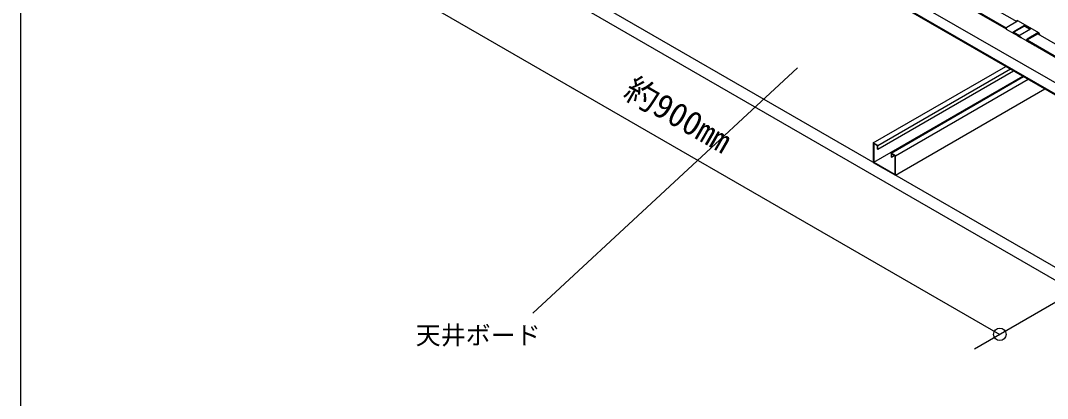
# Model space of a CAD drawing. Units: millimetres on the paper. Extents: x -141 to 141, y -97 to 98.
# Drawn here: x -141.2 to -59.1, y -30.8 to -0.6 of the extents above; entities that cross this region are included whole.
import ezdxf
from ezdxf.enums import TextEntityAlignment as Align

# ---------------------------------------------------------------- set-up
doc = ezdxf.new("R2010")
doc.units = ezdxf.units.MM
for name, color, linetype in [('0-0_文字･図枠･寸法', 7, 'Continuous'), ('0-2_天井下地', 7, 'Continuous'), ('0-3_天井ボード', 7, 'Continuous')]:
    doc.layers.add(name, color=color, linetype=linetype)
doc.styles.add('ＭＳ ゴシック', font='')
doc.styles.get('ＭＳ ゴシック').set_extended_font_data('MS Gothic')

msp = doc.modelspace()

# ---------------------------------------------------------------- linework, layer by layer
at = {"layer": '0-0_文字･図枠･寸法'}
for p, q in [((-115.211, 4.51), (-62.885, -25.697)), ((-79.083, -4.38), (-100.246, -24.004)), ((-46.622, -16.309), (-64.917, -26.871))]:
    msp.add_line(p, q, dxfattribs=at)
msp.add_lwpolyline([(140.774, 98.309), (-141.226, 98.309), (-141.226, -96.691)], dxfattribs=at)
msp.add_circle((-62.885, -25.697), 0.5, dxfattribs=at)
at = {"layer": '0-2_天井下地'}
for p, q in [((-81.282, 10.718), (-61.539, -0.679)), ((-82.017, 10.163), (-62.371, -1.178)), ((-81.989, 10.065), (-62.385, -1.252)), ((-82.537, 7.442), (-47.712, -12.662)), ((-81.989, 8.023), (-47.857, -11.68)), ((-82.537, 7.36), (-47.69, -12.757)), ((-61.483, -0.646), (-62.331, -1.136)), ((-61.526, -0.604), (-61.583, -0.636)), ((-61.426, -0.614), (-59.8, -1.552)), ((-62.371, -1.271), (-61.721, -1.646)), ((-61.765, -1.463), (-60.917, -0.973)), ((-60.917, -1.038), (-61.765, -1.528)), ((-61.765, -1.528), (-61.31, -1.791)), ((-61.765, -1.61), (-61.325, -1.864)), ((-60.917, -1.038), (-60.917, -0.973)), ((-60.917, -1.038), (-60.479, -1.291)), ((-59.856, -1.585), (-60.705, -2.075)), ((-59.856, -1.65), (-59.856, -1.585)), ((-61.48, -1.785), (-61.197, -1.949)), ((-60.66, -2.258), (-61.31, -1.883)), ((-61.124, -1.991), (-61.124, -1.991)), ((-60.745, -2.21), (-60.095, -2.585)), ((-60.705, -2.14), (-59.856, -1.65)), ((-60.705, -2.14), (-47.839, -9.568)), ((-60.705, -2.222), (-47.855, -9.64)), ((-60.136, -2.561), (-60.419, -2.398)), ((-59.856, -1.65), (-47.703, -8.666)), ((-60.063, -2.603), (-60.058, -2.595)), ((-73.008, -10.387), (-62.402, -4.263)), ((-72.655, -10.591), (-62.048, -4.468)), ((-72.655, -10.885), (-61.793, -4.615)), ((-72.98, -11.922), (-61.058, -5.039)), ((-71.241, -11.407), (-60.634, -5.284)), ((-71.241, -12.958), (-59.29, -6.06)), ((-73.008, -10.387), (-73.008, -11.938)), ((-72.655, -10.591), (-73.008, -10.387)), ((-72.655, -10.885), (-72.655, -10.591)), ((-72.683, -10.869), (-72.655, -10.885)), ((-71.594, -11.203), (-71.594, -11.498)), ((-71.594, -11.498), (-71.566, -11.514)), ((-71.566, -11.514), (-71.339, -11.383)), ((-71.241, -12.958), (-71.241, -11.407)), ((-73.008, -11.938), (-71.241, -12.958))]:
    msp.add_line(p, q, dxfattribs=at)
for points in [[(-62.331, -1.136), (-62.348, -1.148), (-62.363, -1.165), (-62.375, -1.185), (-62.383, -1.207), (-62.387, -1.228), (-62.387, -1.246), (-62.381, -1.261), (-62.371, -1.271)], [(-61.155, -1.973), (-61.805, -1.597), (-61.815, -1.588), (-61.821, -1.573), (-61.822, -1.554), (-61.818, -1.533), (-61.809, -1.512), (-61.797, -1.492), (-61.782, -1.475), (-61.765, -1.463)], [(-61.31, -1.883), (-61.32, -1.873), (-61.326, -1.859), (-61.327, -1.84), (-61.323, -1.819), (-61.314, -1.798), (-61.302, -1.778), (-61.287, -1.761), (-61.27, -1.748), (-60.422, -1.259), (-60.917, -0.973)], [(-61.48, -1.785), (-61.509, -1.768), (-61.541, -1.75), (-61.575, -1.73), (-61.609, -1.711), (-61.642, -1.692), (-61.672, -1.674), (-61.699, -1.659), (-61.721, -1.646)], [(-61.155, -1.973), (-61.139, -1.982), (-61.128, -1.989), (-61.124, -1.991), (-61.126, -1.99), (-61.135, -1.984), (-61.15, -1.976), (-61.171, -1.964), (-61.197, -1.949)], [(-60.705, -2.075), (-60.721, -2.087), (-60.736, -2.104), (-60.749, -2.124), (-60.757, -2.145), (-60.761, -2.166), (-60.76, -2.185), (-60.755, -2.2), (-60.745, -2.21)], [(-60.66, -2.258), (-60.638, -2.271), (-60.611, -2.287), (-60.581, -2.304), (-60.548, -2.323), (-60.514, -2.343), (-60.481, -2.362), (-60.449, -2.381), (-60.419, -2.398)], [(-60.136, -2.561), (-60.111, -2.576), (-60.09, -2.588), (-60.074, -2.597), (-60.066, -2.602), (-60.063, -2.603), (-60.067, -2.601), (-60.078, -2.595), (-60.095, -2.585)], [(-71.241, -11.407), (-71.594, -11.203), (-60.988, -5.08)], [(-72.683, -10.869), (-72.683, -10.607), (-72.98, -10.436), (-72.98, -11.922), (-71.269, -12.909), (-71.269, -11.423), (-71.566, -11.252), (-71.566, -11.514)]]:
    msp.add_lwpolyline(points, dxfattribs=at)
for centre, radius, start, end in [((-61.539, -0.72), 0.0933, 52.69391, 127.31684), ((-61.485, -0.695), 0.101, 54.38228, 114.30701), ((-60.016, -1.837), 0.298, 24.06623, 57.72209), ((-59.97, -1.815), 0.313, 9.62328, 57.05517)]:
    msp.add_arc(centre, radius, start, end, dxfattribs=at)
at = {"layer": '0-3_天井ボード'}
msp.add_line((-121.339, 15.963), (-43.557, -28.94), dxfattribs=at)
msp.add_lwpolyline([(-121.339, 15.963), (-121.339, 14.942), (-43.557, -29.96)], dxfattribs=at)

# ---------------------------------------------------------------- texts
at = {"layer": '0-0_文字･図枠･寸法', "style": 'ＭＳ ゴシック'}
msp.add_text('約900mm', height=1.94, rotation=330, dxfattribs=at).set_placement((-93.396, -7.164), align=Align.BOTTOM_LEFT)
msp.add_text('天井ボード', height=1.466, dxfattribs=at).set_placement((-109.616, -26.936), align=Align.BOTTOM_LEFT)

doc.saveas('drawing.dxf')
